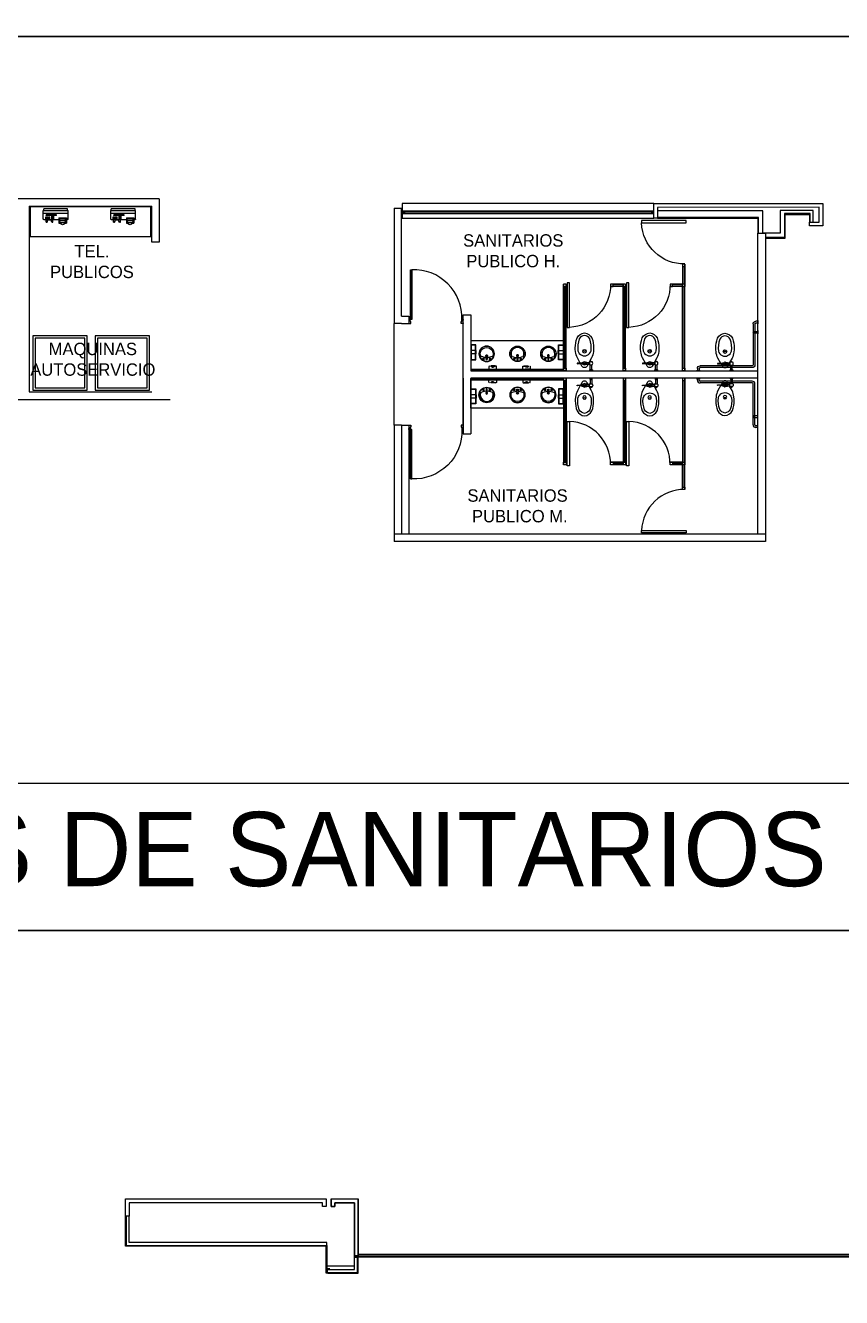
# Model space of a CAD drawing. Header units: millimetres. Extents: x 2523 to 2756, y 378 to 482.
# Drawn here: x 2537.41 to 2553.89, y 401.72 to 427.42 of the extents above; entities that cross this region are included whole.
import ezdxf

# ---------------------------------------------------------------- set-up
doc = ezdxf.new("R2010")
doc.units = ezdxf.units.MM
doc.linetypes.add('HIDDEN2', pattern=[0.1875, 0.125, -0.0625])
doc.layers.get('Defpoints').update_dxf_attribs({"color": 8})
for name, color, linetype in [('CANCEL', 6, 'Continuous'), ('MOBILIARIO', 161, 'Continuous'), ('MOBSANIT', 161, 'Continuous'), ('MS', 8, 'Continuous')]:
    doc.layers.add(name, color=color, linetype=linetype)
doc.styles.add('STYLE1', font='GOTHIC.TTF')

# ---------------------------------------------------------------- blocks, each defined once
blk = doc.blocks.new('PK')
at = {"layer": 'CANCEL'}
blk.add_lwpolyline([(-0.878, -0.025), (-0.878, 0.875), (-0.831, 0.875), (-0.831, -0.025), (-0.878, -0.025), (-0.878, 0.865)], dxfattribs=at)
blk.add_arc((-0.858, 0.017), 0.858, 358.8557, 88.1601, dxfattribs=at)
blk = doc.blocks.new('P110')
at = {"color": 2}
blk.add_lwpolyline([(0.032, 1.088), (0.032, 0.085), (0.032, 1.088), (0.059, 1.088), (0.059, 0.085), (0.032, 0.085)], close=True, dxfattribs=at)
for points in [[(0, 0.016), (0, 0), (0.043, 0), (0.043, 0.044), (0.028, 0.044), (0.028, 0.085), (0, 0.085), (0, 0.068)], [(1.1, 0.016), (1.1, 0), (1.057, 0), (1.057, 0.044), (1.072, 0.044), (1.072, 0.085), (1.1, 0.085), (1.1, 0.068)]]:
    blk.add_lwpolyline(points, dxfattribs=at)
at = {"color": 8}
blk.add_arc((0.1, 0.116), 0.973, 358.2021, 92.3627, dxfattribs=at)
blk = doc.blocks.new('telefono-publico')
at = {"ltscale": 0.1}
for p, q in [((-0.12, -0.015), (-0.12, 0)), ((0.12, -0.015), (0.12, 0)), ((-0.125, -0.103), (-0.125, -0.015)), ((0.125, -0.015), (-0.125, -0.015)), ((0.125, -0.045), (-0.125, -0.045)), ((-0.108, -0.108), (-0.12, -0.108)), ((-0.033, -0.09), (-0.108, -0.09)), ((-0.108, -0.09), (-0.108, -0.145)), ((-0.104, -0.09), (-0.104, -0.126)), ((-0.1, -0.121), (-0.1, -0.104)), ((-0.04, -0.116), (-0.1, -0.116)), ((-0.045, -0.099), (-0.095, -0.099)), ((-0.08, -0.09), (-0.08, -0.099)), ((-0.06, -0.09), (-0.06, -0.099)), ((-0.04, -0.121), (-0.04, -0.104)), ((-0.037, -0.09), (-0.037, -0.126)), ((-0.033, -0.09), (-0.033, -0.145)), ((0.12, -0.108), (-0.033, -0.108)), ((-0.01, -0.066), (-0.01, -0.06)), ((-0.01, -0.06), (0.095, -0.06)), ((-0.01, -0.066), (0.095, -0.066)), ((0.04, -0.073), (0.02, -0.073)), ((0.02, -0.081), (0.02, -0.073)), ((0.04, -0.078), (0.02, -0.078)), ((0.04, -0.081), (0.02, -0.081)), ((0.02, -0.089), (0.02, -0.081)), ((0.04, -0.081), (0.02, -0.081)), ((0.04, -0.086), (0.02, -0.086)), ((0.04, -0.089), (0.02, -0.089)), ((0.02, -0.097), (0.02, -0.089)), ((0.04, -0.094), (0.02, -0.094)), ((0.04, -0.097), (0.02, -0.097)), ((0.02, -0.106), (0.02, -0.097)), ((0.04, -0.102), (0.02, -0.102)), ((0.04, -0.106), (0.02, -0.106)), ((0.028, -0.133), (0.028, -0.108)), ((0.037, -0.133), (0.042, -0.123)), ((0.04, -0.081), (0.04, -0.073)), ((0.04, -0.089), (0.04, -0.081)), ((0.04, -0.097), (0.04, -0.089)), ((0.04, -0.106), (0.04, -0.097)), ((0.042, -0.123), (0.042, -0.108)), ((0.044, -0.113), (0.082, -0.113)), ((0.07, -0.081), (0.06, -0.081)), ((0.06, -0.089), (0.06, -0.081)), ((0.07, -0.086), (0.06, -0.086)), ((0.07, -0.089), (0.06, -0.089)), ((0.06, -0.095), (0.06, -0.089)), ((0.07, -0.092), (0.06, -0.092)), ((0.06, -0.1), (0.06, -0.095)), ((0.07, -0.095), (0.06, -0.095)), ((0.07, -0.097), (0.06, -0.097)), ((0.06, -0.106), (0.06, -0.1)), ((0.07, -0.1), (0.06, -0.1)), ((0.07, -0.103), (0.06, -0.103)), ((0.07, -0.106), (0.06, -0.106)), ((0.07, -0.089), (0.07, -0.081)), ((0.07, -0.095), (0.07, -0.089)), ((0.07, -0.1), (0.07, -0.095)), ((0.07, -0.106), (0.07, -0.1)), ((0.085, -0.081), (0.075, -0.081)), ((0.075, -0.089), (0.075, -0.081)), ((0.085, -0.086), (0.075, -0.086)), ((0.085, -0.089), (0.075, -0.089)), ((0.075, -0.095), (0.075, -0.089)), ((0.085, -0.092), (0.075, -0.092)), ((0.075, -0.1), (0.075, -0.095)), ((0.085, -0.095), (0.075, -0.095)), ((0.085, -0.097), (0.075, -0.097)), ((0.075, -0.106), (0.075, -0.1)), ((0.085, -0.1), (0.075, -0.1)), ((0.085, -0.103), (0.075, -0.103)), ((0.085, -0.106), (0.075, -0.106)), ((0.082, -0.123), (0.082, -0.108)), ((0.087, -0.133), (0.082, -0.123)), ((0.085, -0.089), (0.085, -0.081)), ((0.085, -0.095), (0.085, -0.089)), ((0.085, -0.1), (0.085, -0.095)), ((0.085, -0.106), (0.085, -0.1)), ((0.1, -0.081), (0.09, -0.081)), ((0.09, -0.089), (0.09, -0.081)), ((0.1, -0.086), (0.09, -0.086)), ((0.1, -0.089), (0.09, -0.089)), ((0.09, -0.095), (0.09, -0.089)), ((0.1, -0.092), (0.09, -0.092)), ((0.09, -0.1), (0.09, -0.095)), ((0.1, -0.095), (0.09, -0.095)), ((0.1, -0.097), (0.09, -0.097)), ((0.09, -0.106), (0.09, -0.1)), ((0.1, -0.1), (0.09, -0.1)), ((0.1, -0.103), (0.09, -0.103)), ((0.1, -0.106), (0.09, -0.106)), ((0.095, -0.066), (0.095, -0.06)), ((0.097, -0.133), (0.097, -0.108)), ((0.1, -0.089), (0.1, -0.081)), ((0.1, -0.095), (0.1, -0.089)), ((0.1, -0.1), (0.1, -0.095)), ((0.1, -0.106), (0.1, -0.1)), ((0.125, -0.103), (0.125, -0.015)), ((-0.09, -0.14), (-0.108, -0.14)), ((-0.09, -0.145), (-0.108, -0.145)), ((-0.09, -0.139), (-0.09, -0.145)), ((-0.088, -0.146), (-0.088, -0.14)), ((-0.052, -0.146), (-0.052, -0.14)), ((-0.05, -0.139), (-0.05, -0.145)), ((-0.033, -0.14), (-0.05, -0.14)), ((-0.033, -0.145), (-0.05, -0.145)), ((0.037, -0.133), (0.028, -0.133)), ((0.097, -0.133), (0.087, -0.133))]:
    blk.add_line(p, q, dxfattribs=at)
blk.add_line((-0.12, 0), (0.12, 0))
for centre, radius, start, end in [((-0.12, -0.103), 0.005, 180, 270), ((-0.094, -0.126), 0.01, 180, 269.0786), ((-0.095, -0.104), 0.005, 90, 180), ((-0.047, -0.126), 0.01, 270.9214, 0), ((-0.045, -0.104), 0.005, 0, 90), ((0.12, -0.103), 0.005, 270, 0), ((-0.07, -0.027), 0.115, 261.233, 278.767)]:
    blk.add_arc(centre, radius, start, end, dxfattribs=at)
for centre, major_axis, ratio, start_param, end_param in [((-0.07, -0.121), (-0.03, 0), 0.777945, 0, 0.947457), ((-0.07, -0.116), (0, -0.026), 0.769231, 3.665191, 4.018038), ((-0.07, -0.116), (0, -0.026), 0.769231, 2.265148, 2.617994), ((-0.07, -0.121), (-0.03, 0), 0.777945, 2.194136, 3.141593), ((-0.07, -0.146), (-0.0175, 0), 0.793919, 0, 3.141593)]:
    blk.add_ellipse(centre, major_axis=major_axis, ratio=ratio, start_param=start_param, end_param=end_param, dxfattribs=at)
blk = doc.blocks.new('telefon-pub-planta')
at = {"layer": 'MOBILIARIO', "xscale": -1, "rotation": 270}
blk.add_blockref('telefono-publico', (0.045, 0.125), dxfattribs=at)
blk = doc.blocks.new('A$C2FAA7003')
for p, q in [((0.165, -0.13), (0.165, 0)), ((0.165, -0.15), (0.165, -0.14)), ((0.265, -0.13), (0.265, 0)), ((0.265, -0.15), (0.265, -0.14))]:
    blk.add_line(p, q)
for points in [[(0.44, -0.14), (-0.01, -0.14), (-0.01, 0.01), (0.44, 0.01)], [(0.43, -0.13), (0, -0.13), (0, 0), (0.43, 0)]]:
    blk.add_lwpolyline(points, close=True)
blk.add_lwpolyline([(0.265, -0.15), (0.165, -0.15)])
blk = doc.blocks.new('A$C13D72097')
at = {"linetype": 'HIDDEN2', "ltscale": 0.5}
for p, q in [((-0.046, 0.06), (-0.092, 0.014)), ((-0.092, 0), (0, -0.092)), ((0.053, -0.053), (-0.053, 0.053)), ((0.06, -0.046), (-0.046, 0.06)), ((-0.038, -0.025), (-0.079, -0.013)), ((-0.048, -0.044), (-0.036, -0.032)), ((-0.044, -0.048), (-0.032, -0.036)), ((-0.025, -0.038), (-0.013, -0.079)), ((0.014, -0.092), (0.06, -0.046))]:
    blk.add_line(p, q, dxfattribs=at)
for centre, radius, start, end in [((-0.085, 0.007), 0.01, 135, 225), ((0.236, 0.236), 0.404, 215.7351, 234.2649), ((-0.039, -0.029), 0.004, 315, 73.2347), ((-0.029, -0.039), 0.004, 16.7653, 135), ((0.007, -0.085), 0.01, 225, 315)]:
    blk.add_arc(centre, radius, start, end, dxfattribs=at)
blk = doc.blocks.new('A$C4AA2731D')
at = {"color": 8}
for p, q in [((0.079, 0.053), (0.103, 0.053)), ((0.091, 0.065), (0.091, 0.042)), ((0.144, 0.058), (0.168, 0.058)), ((0.148, 0.117), (0.164, 0.117)), ((0.233, 0.053), (0.21, 0.053)), ((0.221, 0.065), (0.221, 0.042))]:
    blk.add_line(p, q, dxfattribs=at)
for points in [[(0.076, 0.057, 0.247805), (0.087, 0.069, -0.116963), (0.095, 0.069, 0.247805), (0.106, 0.057, -0.116963), (0.106, 0.05, 0.247805), (0.095, 0.038, -0.116963), (0.087, 0.038, 0.247805), (0.076, 0.05, -0.116963)], [(0.148, 0.117), (0.144, 0.058, 0.015831), (0.144, 0.058), (0.144, 0.041, 0.414214), (0.147, 0.038), (0.165, 0.038, 0.414214), (0.168, 0.041), (0.168, 0.058, 0.015831), (0.168, 0.058), (0.164, 0.117, -0.015831), (0.164, 0.117), (0.164, 0.129, 0.414214), (0.161, 0.131), (0.151, 0.131, 0.414214), (0.148, 0.129), (0.148, 0.117, -0.015831)], [(0.237, 0.057, -0.247805), (0.225, 0.069, 0.116963), (0.218, 0.069, -0.247805), (0.206, 0.057, 0.116963), (0.206, 0.05, -0.247805), (0.218, 0.038, 0.116963), (0.225, 0.038, -0.247805), (0.237, 0.05, 0.116963)]]:
    blk.add_lwpolyline(points, format="xyb", close=True)
for centre, radius in [((0.156, 0.156), 0.156), ((0.091, 0.053), 0.00217), ((0.091, 0.053), 0.00217), ((0.156, 0.045), 0.00331), ((0.221, 0.053), 0.00217), ((0.221, 0.053), 0.00217)]:
    blk.add_circle(centre, radius)
blk.add_circle((0.156, 0.156), 0.15, dxfattribs=at)
for centre, radius, start, end in [((0.156, 0.156), 0.13, 338.4712, 201.5288), ((0.156, 0.361), 0.281, 238.7221, 267.8672), ((0.091, 0.053), 0.0145, 106.4867, 163.5133), ((0.091, 0.053), 0.0145, 196.4867, 253.5133), ((0.091, 0.053), 0.0145, 16.4867, 73.5133), ((0.091, 0.053), 0.0145, 286.4867, 343.5133), ((0.156, 0.118), 0.0193, 298.3264, 242.8889), ((0.156, 0.118), 0.0121, 129.7918, 224.4169), ((0.156, 0.118), 0.0121, 315.5831, 50.2082), ((0.156, 0.361), 0.281, 272.1328, 301.2779), ((0.221, 0.053), 0.0145, 106.4867, 163.5133), ((0.221, 0.053), 0.0145, 196.4867, 253.5133), ((0.221, 0.053), 0.0145, 16.4867, 73.5133), ((0.221, 0.053), 0.0145, 286.4867, 343.5133)]:
    blk.add_arc(centre, radius, start, end, dxfattribs=at)
blk = doc.blocks.new('A$C05C22262')
at = {"color": 8}
for p, q in [((0.033, 0.586), (0.033, 0.584)), ((0.037, 0.579), (0.037, 0.584)), ((0.038, 0.735), (0.038, 0.742)), ((0.052, 0.735), (0.052, 0.742)), ((0.052, 0.579), (0.052, 0.584)), ((0.066, 0.735), (0.066, 0.742)), ((0.067, 0.579), (0.067, 0.584)), ((0.071, 0.586), (0.071, 0.584)), ((0.098, 0.632), (0.085, 0.632)), ((0.085, 0.615), (0.098, 0.615)), ((0.098, 0.598), (0.085, 0.598)), ((0.19, 0.615), (0.18, 0.615)), ((0.185, 0.61), (0.185, 0.62)), ((0.221, 0.627), (0.218, 0.627)), ((0.221, 0.603), (0.218, 0.603)), ((0.234, 0.624), (0.221, 0.624)), ((0.234, 0.615), (0.221, 0.615)), ((0.234, 0.606), (0.221, 0.606))]:
    blk.add_line(p, q, dxfattribs=at)
for p, q in [((0.037, 0.735), (0.037, 0.644)), ((0.067, 0.735), (0.067, 0.644)), ((0.135, 0.63), (0.098, 0.63)), ((0.135, 0.599), (0.098, 0.599))]:
    blk.add_line(p, q)
for points in [[(0.269, 0.611), (0.328, 0.505, -0.085425), (0.366, 0.379), (0.37, 0.328), (0.37, 0.304, -0.095638), (0.336, 0.101, -0.260174), (0.185, 0, -0.260174), (0.034, 0.101, -0.095638), (0, 0.304), (0, 0.328), (0.004, 0.379, -0.085425), (0.042, 0.505), (0.091, 0.592)], [(0.085, 0.635, 0.154601), (0.073, 0.644), (0.032, 0.644, 0.455032), (0.032, 0.586), (0.071, 0.586, 0.259938), (0.085, 0.595)], [(0.112, 0.63), (0.133, 0.668, -0.290731), (0.183, 0.7), (0.185, 0.7), (0.187, 0.7, -0.290731), (0.237, 0.668), (0.264, 0.619)]]:
    blk.add_lwpolyline(points, format="xyb")
for points in [[(0.025, 0.75), (0.079, 0.75, -0.443315), (0.071, 0.742), (0.033, 0.742, -0.443315)], [(0.049, 0.579), (0.056, 0.579), (0.056, 0.577, -0.414214), (0.054, 0.575), (0.051, 0.575, -0.414214), (0.049, 0.577)], [(0.254, 0.611), (0.329, 0.609, 0.421553), (0.334, 0.614), (0.334, 0.616, 0.421553), (0.329, 0.621), (0.254, 0.619)]]:
    blk.add_lwpolyline(points, format="xyb", close=True, dxfattribs=at)
for points in [[(0.032, 0.584), (0.073, 0.584), (0.073, 0.579), (0.032, 0.579)], [(0.072, 0.742), (0.072, 0.735), (0.033, 0.735), (0.033, 0.742)], [(0.198, 0.622), (0.198, 0.607), (0.185, 0.6), (0.172, 0.607), (0.172, 0.622), (0.185, 0.63)], [(0.234, 0.599), (0.221, 0.599), (0.221, 0.631), (0.234, 0.631)], [(0.247, 0.604), (0.234, 0.604), (0.234, 0.626), (0.247, 0.626)], [(0.254, 0.608), (0.247, 0.608), (0.247, 0.622), (0.254, 0.622)]]:
    blk.add_lwpolyline(points, close=True, dxfattribs=at)
blk.add_lwpolyline([(0.085, 0.592), (0.085, 0.638), (0.098, 0.638), (0.098, 0.592)], close=True)
blk.add_lwpolyline([(0.159, 0.592), (0.135, 0.592), (0.135, 0.638), (0.159, 0.638)])
blk.add_lwpolyline([(0.185, 0.463, 0.094025), (0.131, 0.451, 0.231007), (0.052, 0.359), (0.052, 0.359, 0.115347), (0.08, 0.121, 0.246972), (0.185, 0.05, 0.246972), (0.29, 0.121, 0.115347), (0.318, 0.359), (0.318, 0.359, 0.231007), (0.239, 0.451, 0.094025)], format="xyb", close=True)
for radius in [0.035, 0.0095]:
    blk.add_circle((0.185, 0.615), radius)
blk.add_circle((0.185, 0.37), 0.0362, dxfattribs=at)
blk.add_arc((0.185, 0.331), 0.0362, 32.8341, 147.1659, dxfattribs=at)
blk = doc.blocks.new('WC')
at = {"layer": 'MOBSANIT', "rotation": 180}
blk.add_blockref('A$C05C22262', (0.17, 0.75), dxfattribs=at)
blk = doc.blocks.new('A$C6D5A01A4')
for p, q in [((-0.376, 0.506), (-0.376, 0.512)), ((-0.376, 0.506), (-0.304, 0.506)), ((-0.376, 0.506), (-0.304, 0.506)), ((-0.358, 0.467), (-0.358, 0.506)), ((-0.322, 0.467), (-0.322, 0.506)), ((-0.304, 0.506), (-0.304, 0.512)), ((-0.304, 0.506), (-0.304, 0.512)), ((0.75, 0.45), (-0.304, 0.45)), ((0.75, 0.414), (-0.304, 0.414)), ((0.767, -0.433), (0.767, 0.396)), ((0.803, -0.433), (0.803, 0.396)), ((0.86, -0.451), (0.821, -0.451)), ((0.86, -0.486), (0.821, -0.486))]:
    blk.add_line(p, q)
blk.add_lwpolyline([(0.86, -0.248), (0.785, -0.248, 1), (0.785, -0.283), (0.86, -0.283)], format="xyb")
for points in [[(0.865, -0.301), (0.86, -0.301), (0.86, -0.23), (0.865, -0.23)], [(0.865, -0.504), (0.86, -0.504), (0.86, -0.433), (0.865, -0.433)]]:
    blk.add_lwpolyline(points)
for centre, radius, start, end in [((-0.304, 0.467), 0.0533, 180, 270), ((-0.304, 0.467), 0.0178, 180, 270), ((0.75, 0.396), 0.0533, 360, 90), ((0.75, 0.396), 0.0178, 360, 90), ((0.821, -0.433), 0.0533, 180, 270), ((0.821, -0.433), 0.0178, 180, 270)]:
    blk.add_arc(centre, radius, start, end)

msp = doc.modelspace()

# ---------------------------------------------------------------- linework, layer by layer
for p, q in [((2540.1106, 423.9155), (2532.5356, 423.9155)), ((2537.4856, 423.7655), (2539.9606, 423.7655)), ((2539.9606, 423.0405), (2539.9606, 423.7655)), ((2540.1106, 423.9155), (2540.1106, 423.0405)), ((2544.8539, 423.7295), (2544.8539, 421.3947)), ((2544.8539, 423.7295), (2545.0039, 423.7295)), ((2545.0039, 421.5447), (2545.0039, 423.7295)), ((2550.1039, 423.6447), (2545.0237, 423.6447)), ((2540.1106, 423.0405), (2539.9606, 423.0405)), ((2552.2039, 423.2197), (2552.3539, 423.2197)), ((2552.7539, 423.1197), (2552.3589, 423.1197)), ((2550.6789, 422.5996), (2550.6789, 422.5496)), ((2550.7289, 422.5996), (2550.6789, 422.5996)), ((2550.6789, 422.5996), (2550.6789, 422.5496)), ((2550.7289, 422.5996), (2550.6789, 422.5996)), ((2550.6789, 422.5996), (2550.6789, 422.1447)), ((2550.6789, 422.5496), (2550.7289, 422.5496)), ((2550.6789, 422.5496), (2550.7289, 422.5496)), ((2550.6889, 422.5496), (2550.6889, 422.1947)), ((2550.7189, 422.5496), (2550.7189, 422.1947)), ((2550.7289, 422.5496), (2550.7289, 422.5996)), ((2550.7289, 422.5496), (2550.7289, 422.5996)), ((2550.7289, 422.5996), (2550.7289, 422.1447)), ((2550.7289, 422.5896), (2550.729, 422.5896)), ((2550.7289, 422.5896), (2550.729, 422.5896)), ((2550.7289, 422.5596), (2550.729, 422.5596)), ((2550.7289, 422.5596), (2550.729, 422.5596)), ((2548.2789, 420.4447), (2548.2789, 422.1947)), ((2548.3289, 422.1947), (2548.2789, 422.1947)), ((2548.3289, 422.1947), (2548.2789, 422.1947)), ((2548.2789, 422.1947), (2548.2789, 422.1447)), ((2548.3289, 422.1947), (2548.2789, 422.1947)), ((2548.2789, 422.1947), (2548.2789, 422.1447)), ((2548.3289, 422.1947), (2548.2789, 422.1947)), ((2548.2789, 422.1447), (2548.3289, 422.1447)), ((2548.2789, 422.1447), (2548.3289, 422.1447)), ((2548.2789, 422.1447), (2548.3289, 422.1447)), ((2548.2789, 422.1447), (2548.3289, 422.1447)), ((2548.2889, 420.4947), (2548.2889, 422.1447)), ((2548.3189, 420.4947), (2548.3189, 422.1447)), ((2548.3289, 420.4447), (2548.3289, 422.1947)), ((2548.3289, 422.1447), (2548.3289, 422.1947)), ((2548.3289, 422.1447), (2548.3289, 422.1947)), ((2548.3289, 422.1447), (2548.3289, 422.1947)), ((2548.3289, 422.1447), (2548.3289, 422.1947)), ((2548.3289, 422.1847), (2548.3289, 422.1847)), ((2548.3289, 422.1847), (2548.3289, 422.1847)), ((2548.3289, 422.1547), (2548.3289, 422.1547)), ((2548.3289, 422.1547), (2548.3289, 422.1547)), ((2549.2789, 422.1947), (2549.2289, 422.1947)), ((2549.2289, 422.1947), (2549.2289, 422.1447)), ((2549.4789, 422.1947), (2549.2289, 422.1947)), ((2549.2289, 422.1447), (2549.2789, 422.1447)), ((2549.4789, 422.1447), (2549.2289, 422.1447)), ((2549.2789, 422.1447), (2549.2789, 422.1947)), ((2549.4789, 422.1847), (2549.2789, 422.1847)), ((2549.4789, 422.1547), (2549.2789, 422.1547)), ((2549.4789, 420.4447), (2549.4789, 422.1947)), ((2549.5289, 422.1947), (2549.4789, 422.1947)), ((2549.4789, 420.4447), (2549.4789, 422.1947)), ((2549.4789, 422.1947), (2549.4789, 422.1447)), ((2549.5289, 422.1947), (2549.4789, 422.1947)), ((2549.4789, 422.1947), (2549.4789, 422.1447)), ((2549.5289, 422.1947), (2549.4789, 422.1947)), ((2549.4789, 422.1447), (2549.5289, 422.1447)), ((2549.4789, 422.1447), (2549.5289, 422.1447)), ((2549.4789, 422.1447), (2549.5289, 422.1447)), ((2549.4889, 420.4947), (2549.4889, 422.1447)), ((2549.4889, 420.4947), (2549.4889, 422.1447)), ((2549.5189, 420.4947), (2549.5189, 422.1447)), ((2549.5189, 420.4947), (2549.5189, 422.1447)), ((2549.5289, 420.4447), (2549.5289, 422.1947)), ((2549.5289, 422.1447), (2549.5289, 422.1947)), ((2549.5289, 420.4447), (2549.5289, 422.1947)), ((2549.5289, 422.1447), (2549.5289, 422.1947)), ((2549.5289, 422.1447), (2549.5289, 422.1947)), ((2549.5289, 422.1847), (2549.5289, 422.1847)), ((2549.5289, 422.1847), (2549.5289, 422.1847)), ((2549.5289, 422.1547), (2549.5289, 422.1547)), ((2549.5289, 422.1547), (2549.5289, 422.1547)), ((2550.4789, 422.1947), (2550.4289, 422.1947)), ((2550.4289, 422.1947), (2550.4289, 422.1447)), ((2550.6789, 422.1947), (2550.4289, 422.1947)), ((2550.4289, 422.1447), (2550.4789, 422.1447)), ((2550.6789, 422.1447), (2550.4289, 422.1447)), ((2550.4789, 422.1447), (2550.4789, 422.1947)), ((2550.6789, 422.1847), (2550.4789, 422.1847)), ((2550.6789, 422.1547), (2550.4789, 422.1547)), ((2550.6789, 420.4447), (2550.6789, 422.1947)), ((2550.6789, 422.1947), (2550.6789, 422.1447)), ((2550.7289, 422.1947), (2550.6789, 422.1947)), ((2550.6789, 422.1947), (2550.6789, 422.1447)), ((2550.7289, 422.1947), (2550.6789, 422.1947)), ((2550.6789, 422.1447), (2550.7289, 422.1447)), ((2550.6789, 422.1447), (2550.7289, 422.1447)), ((2550.6889, 420.4947), (2550.6889, 422.1447)), ((2550.7189, 420.4947), (2550.7189, 422.1447)), ((2550.7289, 420.4447), (2550.7289, 422.1947)), ((2550.7289, 422.1447), (2550.7289, 422.1947)), ((2550.7289, 422.1447), (2550.7289, 422.1947)), ((2550.7289, 422.1847), (2550.7289, 422.1847)), ((2550.7289, 422.1847), (2550.7289, 422.1847)), ((2550.7289, 422.1547), (2550.7289, 422.1547)), ((2550.7289, 422.1547), (2550.7289, 422.1547)), ((2545.0039, 421.5447), (2545.1539, 421.5447)), ((2545.1539, 421.5447), (2545.1539, 421.3947)), ((2546.2539, 419.1697), (2546.2539, 421.5697)), ((2546.2539, 421.5697), (2546.4039, 421.5697)), ((2546.4039, 421.5697), (2546.4039, 420.4447)), ((2545.0039, 421.3947), (2544.8539, 421.3947)), ((2545.0039, 421.3947), (2545.1539, 421.3947)), ((2546.4039, 420.4447), (2552.2039, 420.4447)), ((2546.2539, 420.2947), (2546.2539, 419.1697)), ((2552.2039, 420.2947), (2546.4039, 420.2947)), ((2546.4039, 420.2947), (2546.4039, 419.1697)), ((2548.2789, 420.2947), (2548.2789, 418.5447)), ((2548.2889, 420.2447), (2548.2889, 418.5947)), ((2548.3189, 420.2447), (2548.3189, 418.5947)), ((2548.3289, 420.2947), (2548.3289, 418.5447)), ((2549.4789, 420.2947), (2549.4789, 418.5447)), ((2549.4789, 420.2947), (2549.4789, 418.5447)), ((2549.4889, 420.2447), (2549.4889, 418.5947)), ((2549.4889, 420.2447), (2549.4889, 418.5947)), ((2549.5189, 420.2447), (2549.5189, 418.5947)), ((2549.5189, 420.2447), (2549.5189, 418.5947)), ((2549.5289, 420.2947), (2549.5289, 418.5447)), ((2549.5289, 420.2947), (2549.5289, 418.5447)), ((2550.6789, 420.2947), (2550.6789, 418.5447)), ((2550.6889, 420.2447), (2550.6889, 418.5947)), ((2550.7189, 420.2447), (2550.7189, 418.5947)), ((2550.7289, 420.2947), (2550.7289, 418.5447)), ((2537.4856, 420.0155), (2539.9606, 420.0155)), ((2530.0606, 419.8655), (2540.3356, 419.8655)), ((2544.8539, 419.3447), (2544.8539, 416.9947)), ((2545.0039, 419.3447), (2544.8539, 419.3447)), ((2545.0039, 419.3447), (2545.1539, 419.3447)), ((2546.2539, 419.1697), (2546.4039, 419.1697)), ((2548.2789, 418.5947), (2548.3289, 418.5947)), ((2548.2789, 418.5947), (2548.3289, 418.5947)), ((2548.2789, 418.5947), (2548.3289, 418.5947)), ((2548.2789, 418.5447), (2548.2789, 418.5947)), ((2548.2789, 418.5947), (2548.3289, 418.5947)), ((2548.2789, 418.5447), (2548.2789, 418.5947)), ((2548.3289, 418.5447), (2548.2789, 418.5447)), ((2548.3289, 418.5447), (2548.2789, 418.5447)), ((2548.3289, 418.5447), (2548.2789, 418.5447)), ((2548.3289, 418.5447), (2548.2789, 418.5447)), ((2548.3289, 418.5947), (2548.3289, 418.5447)), ((2548.3289, 418.5947), (2548.3289, 418.5447)), ((2548.3289, 418.5947), (2548.3289, 418.5447)), ((2548.3289, 418.5947), (2548.3289, 418.5447)), ((2548.3289, 418.5847), (2548.3289, 418.5847)), ((2548.3289, 418.5847), (2548.3289, 418.5847)), ((2548.3289, 418.5547), (2548.3289, 418.5547)), ((2548.3289, 418.5547), (2548.3289, 418.5547)), ((2549.2289, 418.5947), (2549.2789, 418.5947)), ((2549.2289, 418.5447), (2549.2289, 418.5947)), ((2549.4789, 418.5947), (2549.2289, 418.5947)), ((2549.2789, 418.5447), (2549.2289, 418.5447)), ((2549.4789, 418.5447), (2549.2289, 418.5447)), ((2549.2789, 418.5947), (2549.2789, 418.5447)), ((2549.4789, 418.5847), (2549.2789, 418.5847)), ((2549.4789, 418.5547), (2549.2789, 418.5547)), ((2549.4789, 418.5947), (2549.5289, 418.5947)), ((2549.4789, 418.5947), (2549.5289, 418.5947)), ((2549.4789, 418.5447), (2549.4789, 418.5947)), ((2549.4789, 418.5947), (2549.5289, 418.5947)), ((2549.4789, 418.5447), (2549.4789, 418.5947)), ((2549.5289, 418.5447), (2549.4789, 418.5447)), ((2549.5289, 418.5447), (2549.4789, 418.5447)), ((2549.5289, 418.5447), (2549.4789, 418.5447)), ((2549.5289, 418.5947), (2549.5289, 418.5447)), ((2549.5289, 418.5947), (2549.5289, 418.5447)), ((2549.5289, 418.5947), (2549.5289, 418.5447)), ((2549.5289, 418.5847), (2549.5289, 418.5847)), ((2549.5289, 418.5847), (2549.5289, 418.5847)), ((2549.5289, 418.5547), (2549.5289, 418.5547)), ((2549.5289, 418.5547), (2549.5289, 418.5547)), ((2550.4289, 418.5447), (2550.4289, 418.5947)), ((2550.6789, 418.5947), (2550.4289, 418.5947)), ((2550.4289, 418.5947), (2550.4789, 418.5947)), ((2550.4789, 418.5447), (2550.4289, 418.5447)), ((2550.6789, 418.5447), (2550.4289, 418.5447)), ((2550.4789, 418.5947), (2550.4789, 418.5447)), ((2550.6789, 418.5847), (2550.4789, 418.5847)), ((2550.6789, 418.5547), (2550.4789, 418.5547)), ((2550.6789, 418.5947), (2550.7289, 418.5947)), ((2550.6789, 418.5447), (2550.6789, 418.5947)), ((2550.6789, 418.0447), (2550.6789, 418.5947)), ((2550.6789, 418.5447), (2550.6789, 418.5947)), ((2550.6789, 418.5947), (2550.7289, 418.5947)), ((2550.7289, 418.5447), (2550.6789, 418.5447)), ((2550.7289, 418.5447), (2550.6789, 418.5447)), ((2550.6889, 418.0947), (2550.6889, 418.5447)), ((2550.7189, 418.0947), (2550.7189, 418.5447)), ((2550.7289, 418.5947), (2550.7289, 418.5447)), ((2550.7289, 418.5947), (2550.7289, 418.5447)), ((2550.7289, 418.0447), (2550.7289, 418.5947)), ((2550.7289, 418.5847), (2550.7289, 418.5847)), ((2550.7289, 418.5847), (2550.7289, 418.5847)), ((2550.7289, 418.5547), (2550.7289, 418.5547)), ((2550.7289, 418.5547), (2550.7289, 418.5547)), ((2550.6789, 418.0947), (2550.7289, 418.0947)), ((2550.6789, 418.0447), (2550.6789, 418.0947)), ((2550.6789, 418.0947), (2550.7289, 418.0947)), ((2550.6789, 418.0447), (2550.6789, 418.0947)), ((2550.7289, 418.0447), (2550.6789, 418.0447)), ((2550.7289, 418.0447), (2550.6789, 418.0447)), ((2550.7289, 418.0947), (2550.7289, 418.0447)), ((2550.7289, 418.0947), (2550.7289, 418.0447)), ((2550.7289, 418.0847), (2550.7289, 418.0847)), ((2550.7289, 418.0847), (2550.7289, 418.0847)), ((2550.7289, 418.0547), (2550.7289, 418.0547)), ((2550.7289, 418.0547), (2550.7289, 418.0547)), ((2552.3539, 417.1447), (2544.8539, 417.1447)), ((2539.4317, 403.3629), (2539.4317, 403.7129)), ((2544.1317, 402.5379), (2544.0567, 402.5379)), ((2554.8581, 402.5879), (2544.1317, 402.5879)), ((2554.8774, 402.5379), (2544.1317, 402.5379)), ((2543.5125, 402.2278), (2543.5125, 402.2878)), ((2543.5125, 402.2278), (2543.5125, 402.2128))]:
    msp.add_line(p, q)
for points in [[(2537.4856, 423.7655), (2537.4856, 420.0155)], [(2553.4406, 423.7447), (2550.1777, 423.7442), (2550.1777, 423.5266), (2550.1027, 423.5266), (2550.1027, 423.8192), (2553.5156, 423.8197), (2553.5156, 423.3697), (2553.2456, 423.3697), (2553.2456, 423.4447), (2553.4406, 423.4447), (2553.4406, 423.7447)], [(2552.2183, 423.2247), (2552.2183, 423.5416), (2550.1777, 423.5416), (2550.1777, 423.5266), (2550.1777, 423.5266), (2550.1777, 423.5266), (2552.2033, 423.5266), (2552.2033, 423.2247)], [(2552.6539, 423.6697), (2552.6539, 423.2197), (2552.3539, 423.2197)], [(2553.2606, 423.6172), (2552.7389, 423.6172), (2552.7389, 423.1347), (2552.3589, 423.1347)], [(2552.3589, 423.1197), (2552.7539, 423.1197), (2552.7539, 423.6022), (2553.2456, 423.6022), (2553.2456, 423.4447), (2553.2456, 423.4447), (2553.2456, 423.4447), (2553.2606, 423.4447), (2553.2606, 423.6172)], [(2552.3539, 423.2197), (2552.3539, 416.9947), (2544.8539, 416.9947)], [(2552.2033, 423.2247), (2552.2183, 423.2247)], [(2552.2039, 417.1447), (2552.2039, 423.2197)], [(2552.2039, 423.2197), (2552.3539, 423.2197), (2552.3539, 423.1197)], [(2552.3589, 423.1347), (2552.3589, 423.1197)], [(2544.8539, 419.3447), (2544.8539, 421.3947)], [(2545.0039, 419.3447), (2545.0039, 417.1447)], [(2545.1539, 419.3447), (2545.1539, 417.1447)], [(2544.1317, 402.5629), (2554.8678, 402.5629), (2557.5742, 405.0232)], [(2544.1317, 402.5628), (2544.0567, 402.5628), (2544.0567, 403.6381), (2543.6567, 403.6381), (2543.6567, 403.5628), (2543.5817, 403.5628), (2543.5817, 403.7131), (2544.1317, 403.7131), (2544.1317, 402.5628)], [(2543.4967, 402.7743), (2543.4967, 402.8343), (2539.5067, 402.8343), (2539.5067, 403.3629)], [(2543.5567, 402.3029), (2543.4967, 402.3029), (2543.4967, 402.3629), (2544.0567, 402.3629), (2544.0567, 402.5379)], [(2543.5125, 402.2278), (2544.1167, 402.2278), (2544.1167, 402.5628)], [(2543.5125, 402.2878), (2544.0567, 402.2878), (2544.0567, 402.5628)], [(2543.5125, 402.2128), (2544.1317, 402.2128), (2544.1317, 402.5628)]]:
    msp.add_lwpolyline(points)
at = {"color": 2}
msp.add_lwpolyline([(2550.1027, 423.8197), (2545.0196, 423.8197), (2545.0196, 423.5266), (2550.1027, 423.5266)], close=True, dxfattribs=at)
for points in [[(2545.0737, 423.6197), (2545.0737, 423.6697), (2545.0237, 423.6697), (2545.0237, 423.6197)], [(2550.1039, 423.6697), (2545.0237, 423.6697), (2545.0237, 423.6197), (2550.1039, 423.6197)], [(2550.1039, 423.6197), (2550.1039, 423.6697), (2550.0539, 423.6697), (2550.0539, 423.6197)], [(2550.7289, 422.5996), (2550.6789, 422.5996), (2550.6789, 422.5496), (2550.7289, 422.5496)], [(2550.7289, 422.5996), (2550.6789, 422.5996), (2550.6789, 422.5496), (2550.7289, 422.5496)], [(2550.7289, 422.5996), (2550.6789, 422.5996), (2550.6789, 422.5496), (2550.7289, 422.5496)], [(2550.7289, 422.5996), (2550.6789, 422.5996), (2550.6789, 422.5496), (2550.7289, 422.5496)], [(2548.3289, 422.1947), (2548.2789, 422.1947), (2548.2789, 422.1447), (2548.3289, 422.1447)], [(2548.3289, 422.1947), (2548.2789, 422.1947), (2548.2789, 422.1447), (2548.3289, 422.1447)], [(2548.3289, 422.1947), (2548.2789, 422.1947), (2548.2789, 422.1447), (2548.3289, 422.1447)], [(2548.3289, 422.1947), (2548.2789, 422.1947), (2548.2789, 422.1447), (2548.3289, 422.1447)], [(2548.3289, 422.1947), (2548.2789, 422.1947), (2548.2789, 422.1447), (2548.3289, 422.1447)], [(2548.3289, 422.1947), (2548.2789, 422.1947), (2548.2789, 422.1447), (2548.3289, 422.1447)], [(2548.3289, 422.1947), (2548.2789, 422.1947), (2548.2789, 422.1447), (2548.3289, 422.1447)], [(2548.3289, 422.1947), (2548.2789, 422.1947), (2548.2789, 422.1447), (2548.3289, 422.1447)], [(2549.5289, 422.1947), (2549.4789, 422.1947), (2549.4789, 422.1447), (2549.5289, 422.1447)], [(2549.5289, 422.1947), (2549.4789, 422.1947), (2549.4789, 422.1447), (2549.5289, 422.1447)], [(2549.5289, 422.1947), (2549.4789, 422.1947), (2549.4789, 422.1447), (2549.5289, 422.1447)], [(2549.5289, 422.1947), (2549.4789, 422.1947), (2549.4789, 422.1447), (2549.5289, 422.1447)], [(2549.5289, 422.1947), (2549.4789, 422.1947), (2549.4789, 422.1447), (2549.5289, 422.1447)], [(2549.5289, 422.1947), (2549.4789, 422.1947), (2549.4789, 422.1447), (2549.5289, 422.1447)], [(2550.7289, 422.1947), (2550.6789, 422.1947), (2550.6789, 422.1447), (2550.7289, 422.1447)], [(2550.7289, 422.1947), (2550.6789, 422.1947), (2550.6789, 422.1447), (2550.7289, 422.1447)], [(2550.7289, 422.1947), (2550.6789, 422.1947), (2550.6789, 422.1447), (2550.7289, 422.1447)], [(2550.7289, 422.1947), (2550.6789, 422.1947), (2550.6789, 422.1447), (2550.7289, 422.1447)], [(2548.3289, 420.4447), (2548.2789, 420.4447), (2548.2789, 420.4947), (2548.3289, 420.4947)], [(2549.5289, 420.4447), (2549.4789, 420.4447), (2549.4789, 420.4947), (2549.5289, 420.4947)], [(2549.5289, 420.4447), (2549.4789, 420.4447), (2549.4789, 420.4947), (2549.5289, 420.4947)], [(2550.7289, 420.4447), (2550.6789, 420.4447), (2550.6789, 420.4947), (2550.7289, 420.4947)], [(2548.3289, 420.2947), (2548.2789, 420.2947), (2548.2789, 420.2447), (2548.3289, 420.2447)], [(2549.5289, 420.2947), (2549.4789, 420.2947), (2549.4789, 420.2447), (2549.5289, 420.2447)], [(2549.5289, 420.2947), (2549.4789, 420.2947), (2549.4789, 420.2447), (2549.5289, 420.2447)], [(2550.7289, 420.2947), (2550.6789, 420.2947), (2550.6789, 420.2447), (2550.7289, 420.2447)], [(2548.3289, 418.5447), (2548.2789, 418.5447), (2548.2789, 418.5947), (2548.3289, 418.5947)], [(2548.3289, 418.5447), (2548.2789, 418.5447), (2548.2789, 418.5947), (2548.3289, 418.5947)], [(2548.3289, 418.5447), (2548.2789, 418.5447), (2548.2789, 418.5947), (2548.3289, 418.5947)], [(2548.3289, 418.5447), (2548.2789, 418.5447), (2548.2789, 418.5947), (2548.3289, 418.5947)], [(2548.3289, 418.5447), (2548.2789, 418.5447), (2548.2789, 418.5947), (2548.3289, 418.5947)], [(2548.3289, 418.5447), (2548.2789, 418.5447), (2548.2789, 418.5947), (2548.3289, 418.5947)], [(2548.3289, 418.5447), (2548.2789, 418.5447), (2548.2789, 418.5947), (2548.3289, 418.5947)], [(2548.3289, 418.5447), (2548.2789, 418.5447), (2548.2789, 418.5947), (2548.3289, 418.5947)], [(2549.5289, 418.5447), (2549.4789, 418.5447), (2549.4789, 418.5947), (2549.5289, 418.5947)], [(2549.5289, 418.5447), (2549.4789, 418.5447), (2549.4789, 418.5947), (2549.5289, 418.5947)], [(2549.5289, 418.5447), (2549.4789, 418.5447), (2549.4789, 418.5947), (2549.5289, 418.5947)], [(2549.5289, 418.5447), (2549.4789, 418.5447), (2549.4789, 418.5947), (2549.5289, 418.5947)], [(2549.5289, 418.5447), (2549.4789, 418.5447), (2549.4789, 418.5947), (2549.5289, 418.5947)], [(2549.5289, 418.5447), (2549.4789, 418.5447), (2549.4789, 418.5947), (2549.5289, 418.5947)], [(2550.7289, 418.5447), (2550.6789, 418.5447), (2550.6789, 418.5947), (2550.7289, 418.5947)], [(2550.7289, 418.5447), (2550.6789, 418.5447), (2550.6789, 418.5947), (2550.7289, 418.5947)], [(2550.7289, 418.5447), (2550.6789, 418.5447), (2550.6789, 418.5947), (2550.7289, 418.5947)], [(2550.7289, 418.5447), (2550.6789, 418.5447), (2550.6789, 418.5947), (2550.7289, 418.5947)], [(2550.7289, 418.0447), (2550.6789, 418.0447), (2550.6789, 418.0947), (2550.7289, 418.0947)], [(2550.7289, 418.0447), (2550.6789, 418.0447), (2550.6789, 418.0947), (2550.7289, 418.0947)], [(2550.7289, 418.0447), (2550.6789, 418.0447), (2550.6789, 418.0947), (2550.7289, 418.0947)], [(2550.7289, 418.0447), (2550.6789, 418.0447), (2550.6789, 418.0947), (2550.7289, 418.0947)], [(2539.5067, 403.6379), (2539.5067, 403.3629), (2539.4317, 403.3629), (2539.4317, 403.7129), (2543.4817, 403.7129), (2543.4817, 403.5629), (2543.4067, 403.5629), (2543.4067, 403.6379)], [(2544.0567, 402.5379), (2544.1317, 402.5379), (2544.1317, 403.7117), (2543.5817, 403.7117), (2543.5817, 403.5617), (2543.6567, 403.5617), (2543.6567, 403.6367), (2544.0567, 403.6367), (2544.0567, 402.5379)], [(2539.4317, 403.3629), (2539.4467, 403.3629), (2539.4467, 402.7743), (2543.4817, 402.7743), (2543.4817, 402.7743), (2543.4967, 402.7743), (2543.4967, 402.2128), (2543.4817, 402.2128), (2543.4817, 402.7593), (2539.4317, 402.7593), (2539.4317, 403.3629)]]:
    msp.add_lwpolyline(points, close=True)
at = {"color": 8}
msp.add_lwpolyline([(2553.2456, 423.4435), (2553.3206, 423.4435), (2553.3206, 423.6772), (2552.6539, 423.6772), (2552.6539, 423.2197), (2552.3033, 423.2197), (2552.3033, 423.6766), (2550.1777, 423.6766), (2550.1777, 423.5266)], dxfattribs=at)
for points in [[(2545.0737, 423.6197), (2545.0737, 423.6697), (2545.0237, 423.6197), (2545.0237, 423.6697)], [(2550.1039, 423.6197), (2550.1039, 423.6697), (2550.0539, 423.6197), (2550.0539, 423.6697)]]:
    msp.add_solid(points)
at = {"layer": 'Defpoints'}
msp.add_lwpolyline([(2522.655, 476.1288), (2560.2731, 476.1288), (2560.2731, 427.1975), (2522.655, 427.1975)], close=True, dxfattribs=at)
for points in [[(2522.655, 412.1151), (2560.2731, 412.1151)], [(2522.655, 409.1377), (2560.2731, 409.1377)]]:
    msp.add_lwpolyline(points, dxfattribs=at)
at = {"layer": 'MOBILIARIO'}
for points in [[(2539.9459, 423.7522), (2537.5038, 423.7522), (2537.5038, 423.1522), (2539.9459, 423.1522)], [(2538.6582, 421.1483), (2537.5582, 421.1483), (2537.5582, 420.0483), (2538.6582, 420.0483)], [(2538.6082, 421.0983), (2537.6082, 421.0983), (2537.6082, 420.0983), (2538.6082, 420.0983)], [(2539.9155, 421.1483), (2538.8155, 421.1483), (2538.8155, 420.0483), (2539.9155, 420.0483)], [(2539.8655, 421.0983), (2538.8655, 421.0983), (2538.8655, 420.0983), (2539.8655, 420.0983)]]:
    msp.add_lwpolyline(points, close=True, dxfattribs=at)
at = {"layer": 'MOBSANIT'}
for points in [[(2548.2746, 421.0496), (2546.4039, 421.0496), (2546.4039, 420.4496), (2548.2746, 420.4496)], [(2546.4247, 420.4447), (2546.4247, 420.4782), (2548.2746, 420.4782), (2548.2746, 420.4447)], [(2548.2746, 419.6898), (2546.4039, 419.6898), (2546.4039, 420.2898), (2548.2746, 420.2898)], [(2546.4247, 420.2947), (2546.4247, 420.2612), (2548.2746, 420.2612), (2548.2746, 420.2947)]]:
    msp.add_lwpolyline(points, close=True, dxfattribs=at)
at = {"layer": 'MS'}
for points in [[(2522.655, 427.1975), (2560.2731, 427.1975), (2560.2731, 409.1377), (2522.655, 409.1377)], [(2597.8912, 378.2662), (2522.655, 378.2662), (2522.655, 409.1377), (2597.8912, 409.1377)]]:
    msp.add_lwpolyline(points, close=True, dxfattribs=at)

# ---------------------------------------------------------------- block references
at = {"xscale": -1}
for name, p, rotation in [('PK', (2550.7289, 422.5996), 90.00000001902175), ('PK', (2549.2289, 422.1947), 180), ('PK', (2550.4289, 422.1947), 180), ('P110', (2545.1539, 419.3447), 180)]:
    msp.add_blockref(name, p, dxfattribs=dict(at, rotation=rotation))
for name, p in [('P110', (2545.1539, 421.3947)), ('PK', (2549.2289, 418.5447)), ('PK', (2550.4289, 418.5447))]:
    msp.add_blockref(name, p)
at = {"rotation": 90.00000001882877}
msp.add_blockref('PK', (2550.7289, 418.0447), dxfattribs=at)
at = {"layer": 'MOBILIARIO', "xscale": 2, "yscale": 2, "zscale": 2, "rotation": 90.00000000009119}
for p in [(2538.271, 423.6233), (2539.6339, 423.6233)]:
    msp.add_blockref('telefon-pub-planta', p, dxfattribs=at)
at = {"layer": 'MOBSANIT', "xscale": -1}
for name, p, rotation in [('A$C6D5A01A4', (2551.3389, 420.9562), 180), ('WC', (2548.7156, 420.2825), 180.0375619328158), ('WC', (2550.0333, 420.2825), 180.037561932679), ('WC', (2551.5531, 420.2889), 180), ('A$C4AA2731D', (2547.192, 420.1101), 180), ('A$C4AA2731D', (2547.816, 420.1101), 180)]:
    msp.add_blockref(name, p, dxfattribs=dict(at, rotation=rotation))
at = {"layer": 'MOBSANIT'}
for name, p, rotation in [('WC', (2548.7156, 420.4569), 359.9624380293326), ('WC', (2550.0333, 420.4569), 359.9624380294695), ('A$C4AA2731D', (2546.8821, 420.1101), 180)]:
    msp.add_blockref(name, p, dxfattribs=dict(at, rotation=rotation))
for name, p in [('WC', (2551.5531, 420.4505)), ('A$C4AA2731D', (2547.192, 420.6293)), ('A$C4AA2731D', (2547.816, 420.6293)), ('A$C6D5A01A4', (2551.3389, 419.7832))]:
    msp.add_blockref(name, p, dxfattribs=at)
at = {"layer": 'MOBSANIT', "extrusion": (0, 0, -1), "zscale": -0.6750000000465661}
for p, xscale, yscale, rotation in [((-2546.4136, 420.9609), 0.6750000000465661, 0.6750000000465661, 270.0000000191457), ((-2548.2698, 420.9609), -0.6750000000465661, 0.6749999998137355, 90.00000001899127), ((-2546.4136, 419.7785), -0.6750000000465661, 0.6750000000465661, 269.9999999808543), ((-2548.2698, 419.7785), 0.6750000000465661, 0.6750000000465661, 89.99999998100873)]:
    msp.add_blockref('A$C2FAA7003', p, dxfattribs=dict(at, xscale=xscale, yscale=yscale, rotation=rotation))
at = {"layer": 'MOBSANIT', "xscale": -1}
msp.add_blockref('A$C4AA2731D', (2546.8821, 420.6293), dxfattribs=at)
at = {"layer": 'MOBSANIT', "extrusion": (0, 0, -1), "xscale": -1, "zscale": -1}
for p, rotation in [((-2546.8473, 420.4722), 135.0000000186587), ((-2547.5311, 420.2672), 314.9999999805537)]:
    msp.add_blockref('A$C13D72097', p, dxfattribs=dict(at, rotation=rotation))
at = {"layer": 'MOBSANIT', "extrusion": (0, 0, -1), "zscale": -1}
for p, rotation in [((-2547.5311, 420.4722), 225.0000000194463), ((-2546.8473, 420.2672), 44.99999998134596)]:
    msp.add_blockref('A$C13D72097', p, dxfattribs=dict(at, rotation=rotation))

# ---------------------------------------------------------------- texts
at = {"char_height": 0.25, "width": 2.925303, "attachment_point": 5, "style": 'STYLE1'}
for s, insert in [('TEL. \\PPUBLICOS', (2538.7532, 422.6468)), ('MAQUINAS\\PAUTOSERVICIO', (2538.7716, 420.6739))]:
    msp.add_mtext(s, dxfattribs=dict(at, insert=insert))
at = {"char_height": 0.25, "width": 2.925303, "attachment_point": 5, "rotation": 360, "style": 'STYLE1'}
for s, insert in [('SANITARIOS PUBLICO H.', (2547.2622, 422.8653)), ('SANITARIOS  PUBLICO M.', (2547.3953, 417.7125))]:
    msp.add_mtext(s, dxfattribs=dict(at, insert=insert))
at = {"layer": 'Defpoints', "insert": (2540.4969, 411.5313), "char_height": 1.5, "width": 50.411832, "attachment_point": 2, "style": 'STYLE1'}
msp.add_mtext('MODULOS DE SANITARIOS', dxfattribs=at)

doc.saveas('drawing.dxf')
